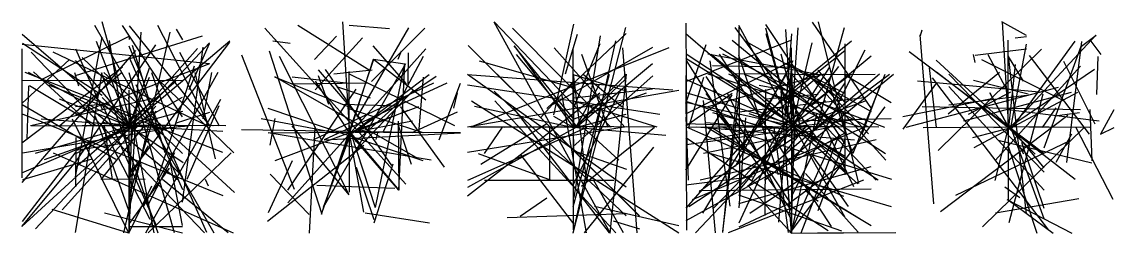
# Model space of a CAD drawing. Header units: metres. Extents: x 0 to 270, y 0 to 6.
# Drawn here: x 170.57 to 201.59, y 0 to 6 of the extents above; entities that cross this region are included whole.
import ezdxf

# ---------------------------------------------------------------- set-up
doc = ezdxf.new("R2010")
doc.units = ezdxf.units.M

msp = doc.modelspace()

# ---------------------------------------------------------------- linework, layer by layer
at = {"layer": 'MCD_Layer_0'}
for p, q in [((172.636023, 5.906043), (176.027388, 0.005843)), ((173.684207, 3.03928), (172.853154, 6)), ((175.138457, 3.306033), (173.42877, 5.895562)), ((175.90644, 3.045124), (174.432062, 5.894263)), ((178.412394, 5.909392), (180.466309, 4.621695)), ((179.676861, 6), (179.874367, 2.841532)), ((179.868295, 5.901391), (181.015453, 5.808662)), ((183.977565, 6), (187.279737, 0)), ((186.810485, 3.044084), (183.983339, 6)), ((186.235744, 5.936028), (185.672185, 3.356338)), ((189.433092, 5.963948), (189.444834, 3.046831)), ((192.503958, 3.006009), (190.9305, 5.896522)), ((191.68769, 5.920557), (193.953939, 2.520174)), ((193.014469, 5.990368), (194.69379, 3.535051)), ((193.190694, 6), (194.32969, 1.406773)), ((199.099937, 5.615095), (198.40046, 6)), ((198.412213, 6), (198.588597, 2.991369)), ((170.579444, 5.648379), (173.618725, 3.03928)), ((171.149309, 4.371099), (173.618817, 5.594027)), ((172.093334, 4.48036), (175.70823, 5.605064)), ((174.779324, 5.704401), (173.456224, 0.005751)), ((173.612974, 0), (173.962369, 5.704401)), ((173.618632, 5.891017), (175.898092, 3.058944)), ((173.630319, 5.496267), (173.630411, 5.598108)), ((174.960282, 5.795947), (175.138457, 5.488383)), ((177.472671, 5.820808), (181.476591, 1.391704)), ((179.504223, 5.595829), (178.887123, 4.931787)), ((181.552355, 5.82823), (180.084019, 3.29573)), ((182.015999, 5.820904), (180.504384, 4.303505)), ((187.295501, 3.008982), (184.502998, 5.824214)), ((185.484851, 3.542847), (187.737257, 5.667766)), ((186.34435, 5.636697), (186.00176, 4.510494)), ((186.22997, 0), (187.727725, 5.836037)), ((186.997911, 5.601228), (186.247384, 1.014939)), ((192.503958, 3.006009), (189.427496, 5.658466)), ((193.192804, 2.636037), (190.828214, 5.841572)), ((190.9305, 5.850837), (190.94793, 1.03038)), ((191.68769, 5.831573), (192.439192, 3.006009)), ((191.699432, 5.665622), (192.439192, 3.006009)), ((192.251225, 3.280667), (192.439284, 5.656081)), ((192.263059, 5.78708), (192.439284, 3.006009)), ((192.433505, 3.006009), (192.621013, 5.829646)), ((193.929262, 5.82983), (193.139873, 3.011788)), ((196.07083, 5.629511), (196.465835, 0.834542)), ((196.096999, 5.610229), (196.143918, 5.770177)), ((198.629824, 2.991369), (201.074411, 5.617207)), ((200.668755, 5.308053), (201.080196, 5.617207)), ((170.579444, 5.369475), (175.898092, 4.815935)), ((170.591317, 5.398692), (172.858812, 3.920048)), ((170.959354, 0.127255), (175.898185, 5.407689)), ((172.099084, 1.595418), (172.858812, 5.569633)), ((172.110957, 2.028196), (174.378452, 5.349812)), ((172.680822, 5.451839), (173.618817, 3.03928)), ((173.048581, 5.469462), (173.618817, 2.062329)), ((173.612974, 5.31874), (174.000211, 4.386588)), ((176.479737, 5.453694), (173.618817, 3.03928)), ((176.467957, 5.425126), (173.618817, 1.685109)), ((174.646504, 2.285211), (173.716763, 5.324491)), ((175.132614, 0.88151), (175.720009, 5.281083)), ((175.32832, 4.078746), (175.898278, 5.382461)), ((177.702758, 5.459917), (178.19638, 5.3936)), ((178.899461, 4.065707), (180.244512, 5.545127)), ((180.541013, 5.315233), (181.487965, 4.241718)), ((188.106975, 0.489323), (183.244176, 5.324627)), ((188.112474, 0.489323), (183.244176, 5.324627)), ((184.546348, 5.315645), (186.235744, 3.2371)), ((184.55808, 5.315645), (186.235744, 3.003208)), ((185.672551, 3.664467), (188.48815, 5.284759)), ((186.22997, 0), (187.439392, 5.460636)), ((186.986363, 5.377784), (186.247384, 3.579965)), ((189.433183, 4.302148), (192.439192, 5.487746)), ((189.433275, 3.693754), (190.008461, 5.357847)), ((190.383386, 5.277945), (195.09798, 2.260194)), ((190.748221, 5.481691), (193.942288, 2.852076)), ((191.123972, 5.449216), (194.69379, 3.458084)), ((192.439284, 4.078404), (194.129889, 5.460683)), ((193.002819, 5.401789), (192.439284, 3.006009)), ((193.942105, 5.377112), (193.942197, 1.654461)), ((198.582813, 3.03838), (198.582813, 5.482968)), ((198.65333, 2.991369), (199.099937, 5.367184)), ((200.472997, 5.453035), (198.699514, 2.997154)), ((199.105721, 5.571756), (198.776551, 5.540354)), ((199.59934, 2.423561), (200.65691, 5.308053)), ((200.664899, 5.441649), (200.237573, 2.009916)), ((200.899496, 5.488752), (201.20865, 5.077312)), ((170.579444, 1.568335), (170.579444, 5.236563)), ((170.579537, 1.438019), (173.808587, 5.187497)), ((175.761191, 0.005843), (170.834882, 5.134443)), ((171.455204, 5.146315), (175.854777, 3.045124)), ((172.099084, 5.230163), (172.858905, 3.517507)), ((175.138457, 2.264713), (172.288947, 4.991699)), ((173.612974, 3.03928), (175.565671, 5.241293)), ((173.618817, 4.991977), (175.814987, 0.028567)), ((175.054054, 5.134536), (176.178758, 3.045124)), ((176.814412, 5.065097), (178.307327, 1.248273)), ((177.598076, 5.17373), (179.096968, 0.542011)), ((179.868295, 1.089516), (177.892264, 5.018925)), ((178.122351, 0.865501), (182.045688, 5.238216)), ((181.965586, 5.019021), (180.814572, 2.847605)), ((181.256143, 4.942583), (181.354944, 5.176333)), ((181.542908, 5.117823), (181.533462, 4.22938)), ((183.334177, 3.02053), (188.951994, 5.272844)), ((184.613712, 5.073504), (186.341693, 3.008982)), ((185.685291, 5.261204), (187.695647, 3.00889)), ((186.22997, 3.073595), (186.22997, 5.255614)), ((186.463863, 5.085327), (187.209624, 3.008982)), ((187.630759, 5.261296), (188.04062, 0.005682)), ((193.942197, 2.179925), (189.433183, 4.963474)), ((194.888179, 1.508784), (189.437036, 5.078236)), ((190.052769, 5.089978), (193.172347, 4.514792)), ((190.144047, 5.078236), (192.678165, 3.011788)), ((193.560758, 0.192371), (190.384303, 5.077685)), ((190.466407, 5.089978), (194.636272, 3.011788)), ((192.063441, 1.660424), (190.936188, 5.045211)), ((191.499814, 3.245807), (193.942288, 5.184741)), ((192.685962, 3.011788), (192.13527, 5.078144)), ((192.433505, 3.052978), (192.433505, 5.260515)), ((192.433505, 3.076462), (192.433505, 5.260515)), ((192.433505, 3.076462), (192.433505, 5.260515)), ((192.433505, 1.038911), (194.517474, 5.208776)), ((193.014561, 3.641465), (194.69379, 5.038055)), ((199.593555, 2.259939), (195.767736, 5.147369)), ((196.590617, 2.346525), (199.528639, 5.227435)), ((197.648279, 4.847672), (197.60136, 5.073455)), ((197.648279, 5.049858), (199.105721, 5.234781)), ((198.582813, 4.002112), (198.015004, 5.065467)), ((198.582813, 5.03636), (199.088735, 0.552383)), ((198.582813, 3.061886), (198.582813, 5.03636)), ((198.582813, 5.012855), (199.006557, 4.313378)), ((199.179085, 5.042145), (200.87948, 2.808925)), ((201.131798, 5.018639), (201.086164, 3.937288)), ((170.573694, 2.561332), (173.428677, 4.721792)), ((170.579537, 3.689097), (171.921002, 4.916941)), ((173.684207, 3.03928), (172.093334, 4.898576)), ((175.898185, 4.807123), (172.099084, 3.357047)), ((174.18859, 4.683578), (173.618817, 3.03928)), ((174.428074, 1.525483), (175.47227, 4.754626)), ((179.08463, 0.542011), (180.565207, 4.938823)), ((181.465891, 4.812454), (179.133982, 0.731517)), ((179.874175, 2.841532), (180.559231, 4.938823)), ((180.559231, 4.938823), (181.453553, 4.812454)), ((180.559231, 4.938823), (182.045784, 3.78781)), ((180.614559, 0.731613), (181.453553, 4.812454)), ((181.274843, 1.224368), (181.453457, 4.812454)), ((186.22997, 4.129411), (183.572286, 4.885895)), ((186.300358, 3.003208), (188.482376, 4.813858)), ((191.122871, 2.260194), (189.447861, 4.902194)), ((192.433505, 4.884764), (189.452723, 3.39919)), ((190.687583, 0.768932), (190.120012, 4.890452)), ((192.450934, 4.701384), (190.184686, 4.749453)), ((192.46653, 4.890544), (190.831884, 1.896185)), ((192.433505, 4.790368), (192.063441, 0.313737)), ((192.503958, 3.006009), (192.433505, 4.761471)), ((192.433505, 3.006009), (193.5059, 4.702393)), ((192.503958, 3.006009), (192.433505, 4.689366)), ((193.942013, 3.963092), (192.439192, 4.751839)), ((193.766063, 4.730831), (192.439284, 3.006009)), ((196.543514, 2.995593), (196.343624, 4.693049)), ((198.629824, 2.991369), (196.537821, 4.911487)), ((200.165955, 3.760903), (197.831826, 4.924525)), ((198.212323, 2.05858), (200.633497, 4.739326)), ((198.776459, 4.788174), (198.588597, 2.991369)), ((200.157691, 4.881554), (201.044478, 3.108071)), ((174.493742, 3.056903), (170.668022, 4.564485)), ((173.612974, 3.03928), (170.763, 4.564671)), ((170.905651, 4.57645), (172.572766, 3.044938)), ((171.642376, 3.045031), (173.402521, 4.564578)), ((172.071537, 4.564671), (172.181912, 4.184668)), ((172.093334, 0.015397), (172.858905, 4.551779)), ((172.827091, 4.564485), (174.436514, 0.005751)), ((176.614412, 1.157167), (172.903054, 4.564671)), ((173.612974, 4.55892), (174.894985, 0.017623)), ((174.188497, 4.416732), (173.618817, 3.03928)), ((176.143327, 4.564671), (174.028964, 0.765571)), ((174.256669, 4.564764), (174.854731, 2.855076)), ((176.597531, 2.285304), (174.425662, 4.386588)), ((175.490635, 4.564764), (176.062077, 2.107128)), ((175.721215, 3.246765), (175.970902, 4.564764)), ((181.839216, 2.10722), (177.75828, 4.439129)), ((179.868295, 3.581821), (177.758376, 4.42679)), ((179.868295, 4.24808), (178.25113, 4.426694)), ((178.983804, 4.636443), (180.207497, 3.217749)), ((178.986021, 4.476336), (179.28204, 3.665199)), ((179.183335, 4.6456), (181.071071, 1.924268)), ((179.428556, 4.525496), (180.522698, 4.636539)), ((179.868295, 2.915561), (179.868295, 4.593548)), ((179.868295, 4.519519), (182.854993, 3.057257)), ((179.942323, 2.841532), (182.138513, 4.506699)), ((179.942323, 2.841532), (182.335923, 4.461202)), ((181.965586, 4.42679), (181.839216, 2.847508)), ((183.226763, 4.510586), (187.737898, 1.319586)), ((183.232537, 4.500962), (189.0628, 4.068738)), ((186.225388, 4.510402), (186.600789, 1.519018)), ((186.22997, 0.750802), (187.259757, 4.510494)), ((186.22997, 4.504812), (187.737898, 4.041243)), ((186.22997, 2.458528), (188.487967, 4.468885)), ((186.235653, 4.36367), (186.235561, 3.081477)), ((186.276896, 3.003208), (187.731574, 4.511136)), ((186.276896, 3.003208), (187.731574, 4.392723)), ((186.512896, 4.510586), (187.619486, 3.583723)), ((187.737348, 4.511136), (187.268005, 0)), ((192.503958, 3.006009), (189.427496, 4.367097)), ((189.433092, 4.480116), (189.444926, 0.086507)), ((189.517672, 3.011788), (189.942135, 4.432322)), ((192.275902, 4.514701), (189.901221, 0.569314)), ((192.439284, 0.806819), (190.008552, 4.443422)), ((193.356278, 4.514792), (190.01424, 3.575231)), ((192.433505, 3.757511), (190.067172, 4.514701)), ((190.9305, 4.484886), (190.466499, 0.01587)), ((193.794593, 3.011605), (190.653824, 4.514426)), ((192.474327, 4.514701), (190.851148, 4.526351)), ((191.081957, 4.514609), (195.073945, 3.011696)), ((194.928451, 4.514792), (191.182958, 1.320725)), ((193.275183, 4.514609), (191.490824, 3.023347)), ((191.66393, 1.5086), (195.324018, 4.514701)), ((192.130408, 3.011696), (194.116862, 4.514701)), ((192.433505, 4.509013), (194.804608, 4.514701)), ((192.433505, 4.509013), (193.1429, 3.763199)), ((193.869083, 3.763199), (192.827878, 4.514701)), ((195.109997, 2.072319), (192.90356, 4.514792)), ((192.962547, 2.835563), (195.214576, 4.514792)), ((194.612237, 2.823821), (193.016579, 4.514792)), ((193.942197, 3.715404), (193.190694, 4.624417)), ((193.936509, 4.501766), (195.257325, 3.712377)), ((194.176949, 2.271936), (195.093118, 4.514701)), ((196.420293, 4.409237), (199.728346, 0.086126)), ((200.480618, 1.524286), (196.543514, 4.574511)), ((196.87746, 3.384721), (198.336095, 4.57194)), ((196.896007, 4.514921), (199.59934, 1.735194)), ((197.595575, 4.344137), (199.152641, 3.952346)), ((201.033093, 4.64613), (198.588597, 2.991369)), ((175.138272, 4.321291), (170.591317, 4.332978)), ((170.765875, 4.184761), (170.719221, 2.665121)), ((170.78897, 4.19654), (172.704937, 3.045031)), ((176.278095, 2.292909), (171.339264, 4.20563)), ((174.948317, 4.304874), (172.099177, 1.861058)), ((173.630411, 0.266104), (173.618632, 4.06103)), ((173.808587, 4.217966), (175.138457, 1.243519)), ((178.122351, 1.219259), (180.071585, 4.085371)), ((180.379267, 4.254153), (178.25113, 4.229284)), ((182.264979, 4.254153), (178.852519, 2.650002)), ((178.899461, 4.313337), (179.874367, 2.841532)), ((182.637629, 4.254153), (179.160779, 2.650002)), ((179.504223, 4.160557), (180.466405, 3.844681)), ((179.868295, 2.890885), (179.868295, 4.24808)), ((179.868295, 2.150596), (181.672362, 4.044308)), ((182.420362, 2.650098), (183.026763, 4.254153)), ((189.226763, 4.052974), (183.226763, 3.008982)), ((183.232537, 4.212629), (188.687399, 3.378609)), ((183.983247, 4.032994), (187.737257, 0.487765)), ((186.22997, 4.301989), (185.297059, 3.27706)), ((186.235744, 1.385574), (187.561196, 4.043534)), ((188.482376, 4.090001), (186.247384, 3.834662)), ((186.300358, 3.003208), (186.980772, 4.218037)), ((192.439192, 4.14106), (189.433183, 0.71178)), ((191.511557, 4.199312), (192.439284, 4.035288)), ((191.682002, 0.50253), (191.699432, 4.083266)), ((192.433505, 0), (192.140041, 4.04492)), ((193.942197, 4.266096), (192.439192, 1.995994)), ((193.462784, 4.338567), (194.158327, 2.260286)), ((194.441516, 2.835563), (194.929002, 4.139041)), ((196.543514, 4.266459), (195.591444, 2.952805)), ((200.000681, 4.136902), (195.67757, 2.997062)), ((199.463081, 4.007896), (196.007567, 4.313286)), ((196.896007, 4.161693), (199.59934, 1.224865)), ((174.237099, 3.804851), (170.821804, 3.045031)), ((173.612974, 3.03928), (171.647014, 3.804758)), ((173.660463, 3.03928), (172.853154, 3.851969)), ((173.684207, 3.03928), (173.612974, 3.858369)), ((173.684207, 3.03928), (175.132614, 3.862821)), ((174.091201, 0.005751), (176.222073, 3.804851)), ((182.934227, 3.98869), (182.835425, 3.548373)), ((183.232445, 1.061956), (186.986455, 3.982586)), ((183.345725, 3.759692), (189.227496, 0.005682)), ((184.000386, 3.759692), (187.444799, 0.005682)), ((186.605371, 0.005774), (185.909651, 3.959032)), ((186.22997, 3.2371), (188.312089, 3.982861)), ((186.22997, 3.75401), (188.604547, 3.020621)), ((186.798663, 3.913207), (186.986546, 3.869673)), ((189.433092, 3.751456), (192.450843, 2.717407)), ((189.433183, 3.991988), (192.262967, 3.15141)), ((190.748221, 3.967862), (189.433275, 3.039584)), ((189.433275, 1.789129), (190.748221, 3.928782)), ((189.809026, 1.183121), (193.390312, 3.765308)), ((190.275137, 0.005688), (189.927641, 3.763199)), ((189.996718, 3.966669), (192.439284, 0.625273)), ((190.93628, 3.86686), (190.466499, 0.044125)), ((192.433505, 0.375751), (190.610616, 3.962816)), ((190.93628, 3.441205), (194.505823, 3.851265)), ((191.699341, 3.813929), (193.190694, 3.948689)), ((194.517474, 3.744851), (192.439284, 3.006009)), ((198.071289, 3.802314), (195.591535, 3.299422)), ((199.105721, 3.908548), (196.896099, 3.633367)), ((197.326638, 3.185015), (200.379617, 4.007896)), ((198.646535, 4.007896), (197.442146, 3.37306)), ((197.620275, 2.432834), (200.563072, 4.007896)), ((198.065688, 3.98283), (198.600258, 2.991369)), ((198.600166, 2.991369), (198.065688, 3.98283)), ((198.582813, 3.061886), (198.582813, 4.002112)), ((199.57005, 3.949224), (198.600258, 0.295565)), ((173.238722, 2.094699), (170.579444, 3.644391)), ((174.378545, 3.60998), (171.719174, 0.662617)), ((172.099177, 3.595325), (173.04886, 3.682975)), ((172.434752, 3.614803), (174.990426, 1.525483)), ((172.853154, 3.663405), (174.378545, 0.24811)), ((173.618725, 1.07332), (174.378452, 3.47716)), ((175.138365, 3.455271), (173.618725, 3.03928)), ((175.898185, 3.426518), (174.960282, 3.12016)), ((176.167721, 3.614896), (175.257272, 1.525483)), ((181.965586, 2.057867), (177.568773, 3.538444)), ((181.839216, 3.587797), (177.758376, 2.057867)), ((181.324195, 3.604376), (179.689006, 3.653825)), ((179.868295, 2.890885), (179.868295, 3.532468)), ((181.965586, 2.847508), (179.868295, 3.532468)), ((179.868295, 2.890885), (179.868295, 3.532468)), ((179.942323, 2.841532), (181.546282, 3.495935)), ((181.268481, 3.693057), (180.047101, 2.588793)), ((182.57189, 1.872699), (181.3401, 3.587893)), ((182.936154, 3.439546), (181.648457, 2.847605)), ((183.431877, 3.609843), (186.235744, 3.003208)), ((187.261865, 0.005774), (184.527193, 3.5719)), ((189.433275, 3.717789), (192.814943, 2.973534)), ((190.184777, 3.429187), (191.499814, 3.054629)), ((192.4391, 3.535051), (190.936188, 0.278878)), ((192.251317, 3.589083), (192.439284, 3.006009)), ((192.39259, 0.005688), (195.085962, 3.587065)), ((192.541661, 3.587065), (194.419866, 3.011788)), ((192.88558, 3.575323), (194.829285, 1.508784)), ((200.633588, 3.497291), (196.143826, 3.587641)), ((198.582813, 3.508493), (201.1632, 3.185107)), ((199.935581, 3.561197), (199.54379, 2.997154)), ((200.610083, 3.415113), (199.904822, 3.319897)), ((200.902526, 3.514278), (200.958627, 2.056836)), ((201.20865, 2.820769), (201.591444, 3.514278)), ((170.579444, 3.388675), (176.278095, 1.068682)), ((173.693853, 3.045124), (171.121855, 3.234893)), ((173.612974, 0), (172.011713, 3.234893)), ((173.612974, 0.640542), (172.668857, 3.31401)), ((173.684207, 3.03928), (172.853154, 3.143069)), ((173.612974, 3.158002), (173.624846, 3.03928)), ((173.612974, 3.063025), (173.612974, 3.158002)), ((173.612974, 3.158002), (173.624846, 3.03928)), ((173.612974, 3.063025), (173.612974, 3.158002)), ((173.612974, 3.158002), (173.624846, 3.03928)), ((173.612974, 3.158002), (173.624846, 3.03928)), ((173.612974, 3.063025), (173.612974, 3.158002)), ((173.612974, 3.158002), (173.624846, 3.03928)), ((173.612974, 3.158002), (173.624846, 3.03928)), ((173.612974, 3.063025), (173.612974, 3.158002)), ((173.612974, 3.158002), (173.624846, 3.03928)), ((173.612974, 3.063025), (173.612974, 3.158002)), ((173.612974, 3.158002), (173.624846, 3.03928)), ((173.612974, 3.158002), (173.624846, 3.03928)), ((173.612974, 3.063025), (173.612974, 3.158002)), ((173.731696, 3.051152), (173.612974, 3.110513)), ((173.612974, 3.110513), (173.612974, 0)), ((173.731696, 3.051152), (173.612974, 3.110513)), ((173.612974, 3.110513), (173.612974, 2.27946)), ((173.731696, 3.051152), (173.612974, 3.110513)), ((173.612974, 3.110513), (173.612974, 0)), ((173.612974, 3.063025), (173.612974, 3.110513)), ((173.612974, 3.110513), (173.612974, 1.51964)), ((173.731696, 3.051152), (173.612974, 3.110513)), ((173.612974, 3.110513), (173.612974, 3.03928)), ((173.612974, 3.063025), (173.612974, 3.110513)), ((173.612974, 3.110513), (173.612974, 2.27946)), ((173.731696, 3.051152), (173.612974, 3.110513)), ((173.612974, 3.110513), (173.612974, 2.27946)), ((173.731696, 3.051152), (173.612974, 3.110513)), ((173.612974, 3.110513), (173.612974, 0.75982)), ((173.612974, 3.063025), (173.612974, 3.110513)), ((173.731696, 3.051152), (173.612974, 3.110513)), ((173.612974, 3.110513), (173.612974, 3.03928)), ((173.731696, 3.051152), (173.612974, 3.110513)), ((173.731696, 3.051152), (173.612974, 3.110513)), ((173.612974, 3.110513), (173.624846, 3.03928)), ((177.36664, 3.254667), (179.527164, 2.847508)), ((177.75828, 3.254667), (177.618126, 2.50204)), ((179.868295, 2.915561), (179.868295, 3.211676)), ((181.663205, 3.180735), (179.874367, 2.841532)), ((181.256046, 3.179481), (181.280916, 1.224368)), ((183.607846, 1.959307), (185.484851, 3.117588)), ((185.672551, 3.317294), (186.235744, 3.003208)), ((186.22997, 3.120521), (186.241702, 3.003208)), ((186.22997, 3.02667), (186.22997, 3.120521)), ((186.22997, 3.120521), (186.241702, 3.003208)), ((186.22997, 3.02667), (186.22997, 3.120521)), ((186.22997, 3.02667), (186.22997, 3.120521)), ((186.22997, 3.120521), (186.241702, 3.003208)), ((186.22997, 3.02667), (186.22997, 3.120521)), ((186.22997, 3.120521), (186.241702, 3.003208)), ((186.22997, 3.02667), (186.22997, 3.120521)), ((186.300358, 3.003208), (187.731574, 3.374026)), ((189.433092, 3.114166), (192.439192, 3.006009)), ((189.502628, 1.508784), (189.437036, 3.293418)), ((192.433505, 2.938674), (189.996718, 3.135815)), ((190.326877, 3.387447), (190.640706, 3.011696)), ((191.123972, 3.272869), (190.93628, 0.716551)), ((191.221487, 3.399098), (192.333696, 3.011696)), ((192.433505, 0), (193.145285, 3.387447)), ((192.433505, 3.123431), (192.445247, 3.006009)), ((192.433505, 3.029493), (192.433505, 3.123431)), ((192.433505, 3.123431), (192.445247, 3.006009)), ((192.433505, 3.029493), (192.433505, 3.123431)), ((192.433505, 3.123431), (192.445247, 3.006009)), ((192.433505, 3.029493), (192.433505, 3.123431)), ((192.433505, 3.123431), (192.445247, 3.006009)), ((192.433505, 3.029493), (192.433505, 3.123431)), ((192.433505, 3.123431), (192.445247, 3.006009)), ((192.433505, 3.029493), (192.433505, 3.123431)), ((192.433505, 3.123431), (192.445247, 3.006009)), ((192.433505, 3.029493), (192.433505, 3.123431)), ((192.433505, 3.123431), (192.445247, 3.006009)), ((192.433505, 3.029493), (192.433505, 3.123431)), ((192.433505, 3.123431), (192.445247, 3.006009)), ((192.433505, 3.029493), (192.433505, 3.123431)), ((192.433505, 3.123431), (192.445247, 3.006009)), ((192.433505, 3.029493), (192.433505, 3.123431)), ((192.433505, 3.123431), (192.445247, 3.006009)), ((192.433505, 3.029493), (192.433505, 3.123431)), ((192.433505, 3.123431), (192.445247, 3.006009)), ((192.433505, 3.029493), (192.433505, 3.123431)), ((192.433505, 3.123431), (192.445247, 3.006009)), ((192.439284, 3.193517), (195.257142, 3.258466)), ((194.505731, 3.250669), (192.439284, 3.006009)), ((192.503958, 3.006009), (193.185007, 3.400382)), ((196.661134, 0.61436), (200.280728, 3.348177)), ((198.582813, 3.108897), (198.594565, 2.991369)), ((198.582813, 3.014875), (198.582813, 3.108897)), ((198.582813, 3.108897), (198.594565, 2.991369)), ((198.582813, 3.014875), (198.582813, 3.108897)), ((198.582813, 3.014875), (198.582813, 3.108897)), ((198.582813, 3.108897), (198.594565, 2.991369)), ((198.582813, 3.014875), (198.582813, 3.108897)), ((198.582813, 3.108897), (198.594565, 2.991369)), ((198.582813, 3.014875), (198.582813, 3.108897)), ((173.684207, 3.03928), (170.573694, 0.191161)), ((170.573694, 1.713027), (173.630504, 3.022214)), ((170.58909, 2.285211), (175.125472, 3.045031)), ((173.612974, 3.03928), (170.839798, 3.044938)), ((170.959262, 2.27102), (173.618725, 3.03928)), ((171.214235, 2.095163), (173.887704, 3.045124)), ((171.683001, 3.056718), (172.412306, 3.044938)), ((173.684207, 3.03928), (172.093334, 2.252748)), ((172.142028, 3.045031), (173.612974, 3.063025)), ((172.286721, 3.05681), (173.595908, 3.056625)), ((172.421674, 3.045031), (173.612974, 3.063025)), ((174.050854, 3.045031), (172.814106, 1.525298)), ((174.218085, 0.385568), (172.844714, 3.045031)), ((173.150422, 1.525205), (172.917987, 3.044938)), ((173.135026, 2.854983), (175.295486, 3.045124)), ((173.292425, 3.044938), (173.612974, 3.063025)), ((174.634724, 3.044753), (173.358742, 3.044938)), ((173.684207, 3.051152), (173.612974, 3.086769)), ((173.684207, 3.051152), (173.612974, 3.086769)), ((175.380817, 3.045031), (173.612974, 3.063025)), ((174.79166, 3.045124), (173.612974, 3.063025)), ((175.99882, 3.045124), (173.612974, 3.063025)), ((176.025533, 3.045124), (173.612974, 3.063025)), ((175.943169, 3.044938), (173.612974, 3.063025)), ((174.65244, 3.045124), (173.612974, 3.063025)), ((176.369641, 3.045124), (173.612974, 3.063025)), ((173.684207, 3.03928), (173.612974, 0.548161)), ((173.618446, 3.03928), (173.636718, 3.03928)), ((173.630597, 0.094328), (173.618539, 3.03928)), ((175.150144, 1.999072), (173.618632, 3.03928)), ((173.618725, 3.03928), (173.636718, 3.03928)), ((173.618725, 3.03928), (173.636718, 3.03928)), ((173.618725, 3.03928), (173.636718, 3.03928)), ((173.618725, 3.03928), (173.636718, 3.03928)), ((176.278095, 2.88253), (173.618725, 3.03928)), ((173.618817, 3.03928), (173.636718, 3.03928)), ((173.618817, 3.03928), (173.636718, 3.03928)), ((173.618817, 3.03928), (173.636718, 3.03928)), ((173.618817, 3.03928), (173.636718, 3.03928)), ((173.618817, 3.03928), (173.636718, 3.03928)), ((173.624846, 3.03928), (173.684207, 3.03928)), ((173.624846, 3.03928), (173.684207, 3.03928)), ((173.624846, 3.03928), (173.660463, 3.03928)), ((173.624846, 3.03928), (173.684207, 3.03928)), ((173.624846, 3.03928), (173.660463, 3.03928)), ((173.624846, 3.03928), (173.684207, 3.03928)), ((173.624846, 3.03928), (173.684207, 3.03928)), ((173.624846, 3.03928), (173.660463, 3.03928)), ((173.624846, 3.03928), (173.684207, 3.03928)), ((173.636718, 3.03928), (173.731696, 3.051152)), ((173.636718, 3.03928), (173.731696, 3.051152)), ((173.636718, 3.03928), (173.731696, 3.051152)), ((173.636718, 3.03928), (173.731696, 3.051152)), ((173.636718, 3.03928), (173.731696, 3.051152)), ((173.636718, 3.03928), (173.731696, 3.051152)), ((173.636718, 3.03928), (173.731696, 3.051152)), ((173.636718, 3.03928), (173.731696, 3.051152)), ((173.636718, 3.03928), (173.731696, 3.051152)), ((173.66575, 2.475166), (173.7406, 3.045124)), ((173.684207, 3.03928), (175.132614, 1.608218)), ((173.737632, 3.056903), (174.323821, 0.005472)), ((181.663302, 2.862353), (176.814508, 2.932429)), ((177.568773, 2.847508), (179.868295, 2.866208)), ((182.200493, 2.070205), (177.568773, 2.847508)), ((179.868295, 1.089516), (178.246022, 3.044822)), ((178.739162, 0), (178.899558, 2.99306)), ((179.084533, 0.542011), (179.874271, 2.841532)), ((179.08463, 0.542011), (179.874271, 2.841532)), ((179.917647, 2.841532), (179.128006, 0.731517)), ((179.160779, 2.650002), (183.026763, 2.847605)), ((179.868295, 2.866208), (179.868295, 2.964913)), ((179.868295, 2.964913), (179.880633, 2.841532)), ((179.868295, 2.866208), (179.868295, 2.964913)), ((179.868295, 2.866208), (179.868295, 2.964913)), ((179.868295, 2.866208), (179.868295, 2.964913)), ((179.868295, 2.964913), (179.880633, 2.841532)), ((179.868295, 2.866208), (179.868295, 2.964913)), ((179.868295, 2.964913), (179.880633, 2.841532)), ((179.868295, 2.915561), (179.880633, 2.841532)), ((179.868295, 2.915561), (179.868295, 2.101243)), ((179.991676, 2.85387), (179.868295, 2.915561)), ((179.991676, 2.85387), (179.868295, 2.915561)), ((179.868295, 2.915561), (179.880633, 2.841532)), ((179.868295, 2.866208), (179.868295, 2.915561)), ((179.868295, 2.915561), (179.880633, 2.841532)), ((179.991676, 2.85387), (179.868295, 2.915561)), ((179.868295, 2.915561), (179.880633, 2.841532)), ((179.991676, 2.85387), (179.868295, 2.915561)), ((179.991676, 2.85387), (179.868295, 2.915561)), ((179.868295, 2.866208), (179.868295, 2.915561)), ((179.942323, 2.85387), (179.868295, 2.890885)), ((179.942323, 2.85387), (179.868295, 2.890885)), ((179.868295, 2.890885), (179.868295, 1.163545)), ((181.839216, 2.847508), (179.868295, 2.866208)), ((180.719819, 2.847605), (179.868295, 2.866208)), ((183.026763, 2.847605), (179.868295, 2.866208)), ((180.206244, 2.847605), (179.868295, 2.866208)), ((179.889115, 2.847605), (179.868295, 2.866208)), ((181.969345, 2.847605), (179.868295, 2.866208)), ((179.874271, 2.841532), (179.868295, 2.841532)), ((181.274843, 1.224368), (179.874175, 2.841532)), ((179.874271, 2.841532), (179.892971, 2.841532)), ((180.28143, 0.591363), (179.874271, 2.841532)), ((179.874271, 2.841532), (179.892971, 2.841532)), ((179.874271, 2.841532), (179.892971, 2.841532)), ((179.874367, 2.841532), (179.892971, 2.841532)), ((179.874367, 2.841532), (179.892971, 2.841532)), ((179.874367, 2.841532), (179.892971, 2.841532)), ((179.874367, 2.841532), (179.892971, 2.841532)), ((179.880633, 2.841532), (179.942323, 2.841532)), ((179.880633, 2.841532), (179.942323, 2.841532)), ((179.880633, 2.841532), (179.917647, 2.841532)), ((179.880633, 2.841532), (179.942323, 2.841532)), ((179.880633, 2.841532), (179.942323, 2.841532)), ((179.880633, 2.841532), (179.942323, 2.841532)), ((179.892971, 2.841532), (179.991676, 2.85387)), ((179.892971, 2.841532), (179.991676, 2.85387)), ((179.892971, 2.841532), (179.942323, 2.85387)), ((179.892971, 2.841532), (179.942323, 2.85387)), ((179.892971, 2.841532), (179.942323, 2.85387)), ((179.892971, 2.841532), (179.991676, 2.85387)), ((179.892971, 2.841532), (179.942323, 2.85387)), ((179.917647, 2.841532), (181.274843, 1.224368)), ((179.917647, 2.841532), (180.608583, 0.731613)), ((179.917647, 2.841532), (181.274843, 1.224368)), ((180.631139, 2.662243), (180.680588, 2.847605)), ((181.268481, 3.037978), (181.626383, 1.957041)), ((186.300358, 3.003208), (183.226763, 1.300431)), ((183.232445, 2.301897), (187.737165, 3.031161)), ((183.23941, 1.507195), (186.624068, 3.00889)), ((186.30824, 3.008798), (183.31768, 3.008524)), ((183.712786, 2.258088), (184.226213, 3.00889)), ((184.288718, 3.00889), (186.22997, 3.02667)), ((185.442142, 3.008798), (186.22997, 3.02667)), ((185.52866, 3.008798), (186.22997, 3.02667)), ((185.559821, 3.020255), (185.55753, 1.507195)), ((186.347283, 3.014939), (186.22997, 3.073595)), ((186.22997, 3.073595), (186.22997, 3.003208)), ((186.347283, 3.014939), (186.22997, 3.073595)), ((186.22997, 3.073595), (186.22997, 2.252406)), ((186.347283, 3.014939), (186.22997, 3.073595)), ((186.22997, 3.073595), (186.241702, 3.003208)), ((186.22997, 3.02667), (186.22997, 3.073595)), ((186.22997, 3.073595), (186.241702, 3.003208)), ((186.347283, 3.014939), (186.22997, 3.073595)), ((186.347283, 3.014939), (186.22997, 3.073595)), ((186.22997, 3.073595), (186.22997, 3.003208)), ((186.22997, 3.050133), (186.22997, 0.750802)), ((186.300358, 3.014939), (186.22997, 3.050133)), ((186.22997, 3.050133), (186.22997, 3.003208)), ((186.270847, 3.008982), (186.22997, 3.02667)), ((188.542407, 3.008982), (186.22997, 3.02667)), ((187.139969, 3.008982), (186.22997, 3.02667)), ((186.235561, 0.090917), (186.235286, 3.003208)), ((186.247017, 2.330767), (186.235561, 3.003208)), ((186.235561, 3.003208), (186.253433, 3.003208)), ((186.235653, 3.003208), (186.253433, 3.003208)), ((186.235653, 3.003208), (186.253433, 3.003208)), ((188.86346, 2.774998), (186.235653, 3.003208)), ((186.235653, 3.003208), (186.253433, 3.003208)), ((186.235744, 3.003208), (186.253433, 3.003208)), ((186.235744, 3.003208), (186.253433, 3.003208)), ((186.235744, 3.003208), (186.253433, 3.003208)), ((186.241702, 3.003208), (186.300358, 3.003208)), ((186.241702, 3.003208), (186.300358, 3.003208)), ((186.241702, 3.003208), (186.276896, 3.003208)), ((186.241702, 3.003208), (186.300358, 3.003208)), ((186.241702, 3.003208), (186.300358, 3.003208)), ((186.241702, 3.003208), (186.300358, 3.003208)), ((186.253433, 3.003208), (186.347283, 3.014939)), ((186.253433, 3.003208), (186.347283, 3.014939)), ((186.253433, 3.003208), (186.300358, 3.014939)), ((186.253433, 3.003208), (186.300358, 3.014939)), ((186.253433, 3.003208), (186.347283, 3.014939)), ((186.253433, 3.003208), (186.347283, 3.014939)), ((186.463863, 1.331317), (188.542407, 3.008982)), ((187.528751, 2.070296), (186.503822, 3.008982)), ((187.316764, 3.020621), (187.061425, 3.020346)), ((193.942197, 2.842443), (189.433092, 0.353459)), ((193.912382, 1.039003), (189.443366, 3.011788)), ((192.433505, 2.919777), (189.44465, 2.510542)), ((189.48639, 3.011788), (192.433505, 3.029493)), ((189.514003, 0.757098), (192.964932, 3.023439)), ((189.619866, 0.956808), (194.505181, 3.011788)), ((189.706374, 0.005596), (192.541661, 3.011696)), ((194.217864, 2.635945), (189.741233, 3.011696)), ((189.930026, 2.271936), (193.510762, 3.011696)), ((192.077568, 3.011696), (189.989013, 2.635945)), ((189.99681, 3.023989), (194.69379, 0.216405)), ((194.402987, 0.381439), (190.141661, 3.011696)), ((190.196428, 0.692516), (192.439192, 3.006009)), ((190.307612, 3.011513), (192.433505, 3.029493)), ((191.437893, 3.011605), (190.326877, 3.011513)), ((195.278333, 1.520434), (190.457876, 3.011696)), ((190.936188, 1.198716), (192.439192, 3.006009)), ((191.030217, 3.011696), (192.433505, 3.029493)), ((191.308086, 1.508509), (192.130408, 3.011605)), ((191.607421, 3.011696), (192.433505, 3.029493)), ((192.347273, 0.017155), (191.938038, 3.011605)), ((192.818246, 3.011696), (192.217099, 2.271845)), ((192.269939, 3.011605), (192.433505, 3.029493)), ((192.550927, 3.017751), (192.433505, 3.076462)), ((192.433505, 3.076462), (192.433505, 1.503004)), ((192.550927, 3.017751), (192.433505, 3.076462)), ((192.433505, 3.076462), (192.433505, 1.503004)), ((192.550927, 3.017751), (192.433505, 3.076462)), ((192.433505, 3.076462), (192.433505, 1.503004)), ((192.550927, 3.017751), (192.433505, 3.076462)), ((192.433505, 3.076462), (192.433505, 0.751502)), ((192.550927, 3.017751), (192.433505, 3.076462)), ((192.433505, 3.076462), (192.433505, 3.006009)), ((192.550927, 3.017751), (192.433505, 3.076462)), ((192.550927, 3.017751), (192.433505, 3.076462)), ((192.550927, 3.017751), (192.433505, 3.076462)), ((192.550927, 3.017751), (192.433505, 3.076462)), ((192.433505, 3.076462), (192.433505, 3.006009)), ((192.550927, 3.017751), (192.433505, 3.076462)), ((192.433505, 3.076462), (192.433505, 0)), ((192.550927, 3.017751), (192.433505, 3.076462)), ((192.433505, 3.076462), (192.433505, 0)), ((192.550927, 3.017751), (192.433505, 3.076462)), ((192.433505, 3.029493), (192.433505, 3.076462)), ((192.433505, 3.052978), (192.433505, 3.006009)), ((192.708162, 3.011788), (192.433505, 3.029493)), ((193.693592, 3.011696), (192.433505, 3.029493)), ((193.241424, 3.011696), (192.433505, 3.029493)), ((193.068961, 3.011788), (192.433505, 3.029493)), ((194.909187, 3.011788), (192.433505, 3.029493)), ((192.451485, 3.011788), (192.433505, 3.029493)), ((193.395358, 3.011788), (192.433505, 3.029493)), ((192.503958, 3.006009), (192.433505, 2.789603)), ((192.503958, 3.006009), (192.433505, 0.51464)), ((192.433505, 3.006009), (192.433505, 0)), ((192.450843, 2.534118), (192.438917, 3.006009)), ((192.4391, 3.006009), (192.456989, 3.006009)), ((192.4391, 3.006009), (192.456989, 3.006009)), ((192.439192, 3.006009), (192.456989, 3.006009)), ((192.439192, 3.006009), (192.456989, 3.006009)), ((192.439192, 3.006009), (192.456989, 3.006009)), ((192.439192, 3.006009), (192.456989, 3.006009)), ((192.439192, 3.006009), (192.456989, 3.006009)), ((192.439284, 3.006009), (192.456989, 3.006009)), ((192.439284, 3.006009), (192.456989, 3.006009)), ((192.439284, 3.006009), (192.456989, 3.006009)), ((192.439284, 3.006009), (192.456989, 3.006009)), ((192.439284, 3.006009), (192.456989, 3.006009)), ((192.445247, 3.006009), (192.503958, 3.006009)), ((192.445247, 3.006009), (192.503958, 3.006009)), ((192.445247, 3.006009), (192.503958, 3.006009)), ((192.445247, 3.006009), (192.503958, 3.006009)), ((192.445247, 3.006009), (192.503958, 3.006009)), ((192.445247, 3.006009), (192.503958, 3.006009)), ((192.445247, 3.006009), (192.503958, 3.006009)), ((192.445247, 3.006009), (192.503958, 3.006009)), ((192.445247, 3.006009), (192.503958, 3.006009)), ((192.445247, 3.006009), (192.503958, 3.006009)), ((192.445247, 3.006009), (192.503958, 3.006009)), ((192.452677, 2.072319), (192.554871, 3.011788)), ((192.456989, 3.006009), (192.550927, 3.017751)), ((192.456989, 3.006009), (192.550927, 3.017751)), ((192.456989, 3.006009), (192.550927, 3.017751)), ((192.456989, 3.006009), (192.550927, 3.017751)), ((192.456989, 3.006009), (192.550927, 3.017751)), ((192.456989, 3.006009), (192.503958, 3.017751)), ((192.456989, 3.006009), (192.550927, 3.017751)), ((192.456989, 3.006009), (192.550927, 3.017751)), ((192.456989, 3.006009), (192.550927, 3.017751)), ((192.456989, 3.006009), (192.550927, 3.017751)), ((192.456989, 3.006009), (192.550927, 3.017751)), ((192.456989, 3.006009), (192.503958, 3.017751)), ((192.503958, 3.006009), (193.936509, 1.755462)), ((192.503958, 3.006009), (194.31226, 1.404388)), ((192.503958, 3.006009), (193.936509, 2.063328)), ((192.503958, 3.006009), (193.936509, 0.473725)), ((192.706419, 0.005779), (193.794593, 2.823729)), ((193.936509, 1.793991), (192.826594, 2.9062)), ((193.38279, 3.011788), (194.188967, 1.320725)), ((196.168526, 2.997062), (198.582813, 3.014875)), ((198.65333, 2.991369), (197.57207, 2.707006)), ((197.851383, 0.176292), (200.738813, 2.997154)), ((198.178442, 2.997062), (198.582813, 3.014875)), ((198.212323, 1.49775), (198.588505, 2.991369)), ((198.700341, 3.003122), (198.582813, 3.061886)), ((198.582813, 3.061886), (198.582813, 0.946378)), ((198.700341, 3.003122), (198.582813, 3.061886)), ((198.582813, 3.061886), (198.594565, 2.991369)), ((198.700341, 3.003122), (198.582813, 3.061886)), ((198.582813, 3.061886), (198.582813, 2.004132)), ((198.700341, 3.003122), (198.582813, 3.061886)), ((198.700341, 3.003122), (198.582813, 3.061886)), ((198.582813, 3.061886), (198.594565, 2.991369)), ((198.65333, 3.003122), (198.582813, 3.03838)), ((199.752586, 2.997154), (198.582813, 3.014875)), ((200.899496, 2.997154), (198.582813, 3.014875)), ((200.641301, 2.997154), (198.582813, 3.014875)), ((198.582813, 2.991369), (198.582813, 3.014875)), ((198.600258, 2.991369), (198.582813, 2.991369)), ((198.588414, 2.991369), (198.606318, 2.991369)), ((198.588505, 2.991369), (198.606318, 2.991369)), ((199.352347, 2.240382), (198.588505, 2.991369)), ((198.588597, 2.991369), (198.606318, 2.991369)), ((198.588597, 2.991369), (198.606318, 2.991369)), ((198.588597, 2.991369), (198.606318, 2.991369)), ((198.588597, 2.991369), (198.606318, 2.991369)), ((198.594565, 2.991369), (198.65333, 2.991369)), ((198.594565, 2.991369), (198.65333, 2.991369)), ((198.594565, 2.991369), (198.65333, 2.991369)), ((198.594565, 2.991369), (198.65333, 2.991369)), ((198.594565, 2.991369), (198.65333, 2.991369)), ((198.606318, 2.991369), (198.700341, 3.003122)), ((198.606318, 2.991369), (198.700341, 3.003122)), ((198.606318, 2.991369), (198.65333, 3.003122)), ((198.606318, 2.991369), (198.700341, 3.003122)), ((198.606318, 2.991369), (198.700341, 3.003122)), ((198.65333, 2.991369), (199.593555, 0.416123)), ((198.65333, 2.991369), (199.593555, 1.850702)), ((200.38329, 2.809017), (199.934846, 2.009916)), ((201.562612, 0.951979), (200.50293, 3.008723)), ((201.206539, 2.809017), (201.591444, 2.997154)), ((173.612974, 2.576729), (172.098899, 2.344293)), ((172.110864, 2.718731), (172.098992, 1.319111)), ((177.548724, 0.339877), (180.28143, 2.500402)), ((189.433275, 2.712545), (193.472416, 0.075132)), ((194.83589, 2.647687), (189.83141, 1.508692)), ((192.40103, 0.005688), (193.59259, 2.635945)), ((193.190694, 0.639676), (193.942197, 2.650073)), ((200.33077, 2.62088), (197.089194, 1.069599)), ((200.960831, 1.986319), (198.298449, 2.632632)), ((198.964504, 2.586998), (199.599248, 0.704986)), ((172.110864, 2.310254), (170.579352, 0.331958)), ((171.466056, 2.285211), (176.573694, 0.005751)), ((173.612974, 1.51964), (174.169019, 2.475166)), ((174.906672, 2.285211), (174.143605, 0.777443)), ((174.161784, 0.005751), (176.516281, 2.285211)), ((183.531409, 2.258088), (185.602897, 1.507286)), ((184.74578, 2.215379), (186.235561, 0.26597)), ((187.748896, 1.806984), (186.235561, 2.333058)), ((188.511521, 2.445789), (186.544057, 0.005774)), ((190.139276, 2.260194), (195.259068, 0.75719)), ((194.051913, 0.75719), (192.991352, 2.260194)), ((198.582813, 2.474245), (199.393757, 0.000092)), ((198.890865, 2.479938), (199.013443, 2.256634)), ((170.573694, 0.191161), (172.110957, 2.028196)), ((170.602261, 1.525483), (172.573601, 2.107035)), ((175.132614, 0.215276), (174.770234, 2.131243)), ((178.25113, 2.057771), (177.568773, 0.57729)), ((181.112134, 1.959258), (180.570701, 0.281175)), ((190.936188, 0.839202), (194.693699, 1.890131)), ((193.936509, 2.010397), (192.4391, 0.899381)), ((174.758362, 1.84798), (173.618725, 0.275843)), ((177.629404, 1.675385), (178.734921, 0.527938)), ((180.575135, 0.379976), (180.072934, 1.860457)), ((191.323681, 1.602722), (189.433183, 1.362281)), ((194.317948, 0.025227), (192.826686, 1.695375)), ((174.079978, 1.525391), (172.826442, 1.53717)), ((173.612974, 0), (174.262791, 1.347308)), ((176.435123, 0.005751), (174.566274, 1.525391)), ((175.871009, 1.335436), (175.791521, 1.525483)), ((178.951031, 1.366931), (181.164474, 1.280564)), ((183.714527, 1.507286), (187.384677, 1.507286)), ((186.806728, 1.507286), (187.645881, 0.017414)), ((189.820677, 1.207155), (194.693699, 1.260087)), ((194.472706, 1.508692), (190.626212, 0.005688)), ((192.433505, 0), (191.216625, 1.320725)), ((191.245522, 0.569223), (192.63725, 1.508784)), ((198.911341, 0.999174), (198.491545, 1.304563)), ((184.728367, 0.486023), (185.484851, 0.99945)), ((193.859818, 0.058895), (190.93628, 1.082119)), ((193.185007, 0.899381), (192.814943, 1.21321)), ((198.224076, 0.577082), (200.586485, 0.988431)), ((198.544249, 0.951979), (200.38733, 0)), ((198.582813, 0.946378), (199.857902, 0)), ((173.612974, 0), (171.437859, 0.6705)), ((189.226763, 0.205114), (186.836606, 0.756576)), ((192.450843, 0.880116), (190.936004, 0.173106)), ((172.921048, 0.575523), (175.138086, 0.005843)), ((180.322492, 0.577386), (182.15249, 0.293513)), ((184.358648, 0.440381), (187.737257, 0.555036)), ((187.361856, 0.345523), (188.112658, 0.118963)), ((173.618725, 0.189306), (175.138365, 0.192181)), ((192.433505, 0), (193.907612, 0.01743)), ((192.433505, 0), (195.391444, 0.017338))]:
    msp.add_line(p, q, dxfattribs=at)

doc.saveas('drawing.dxf')
